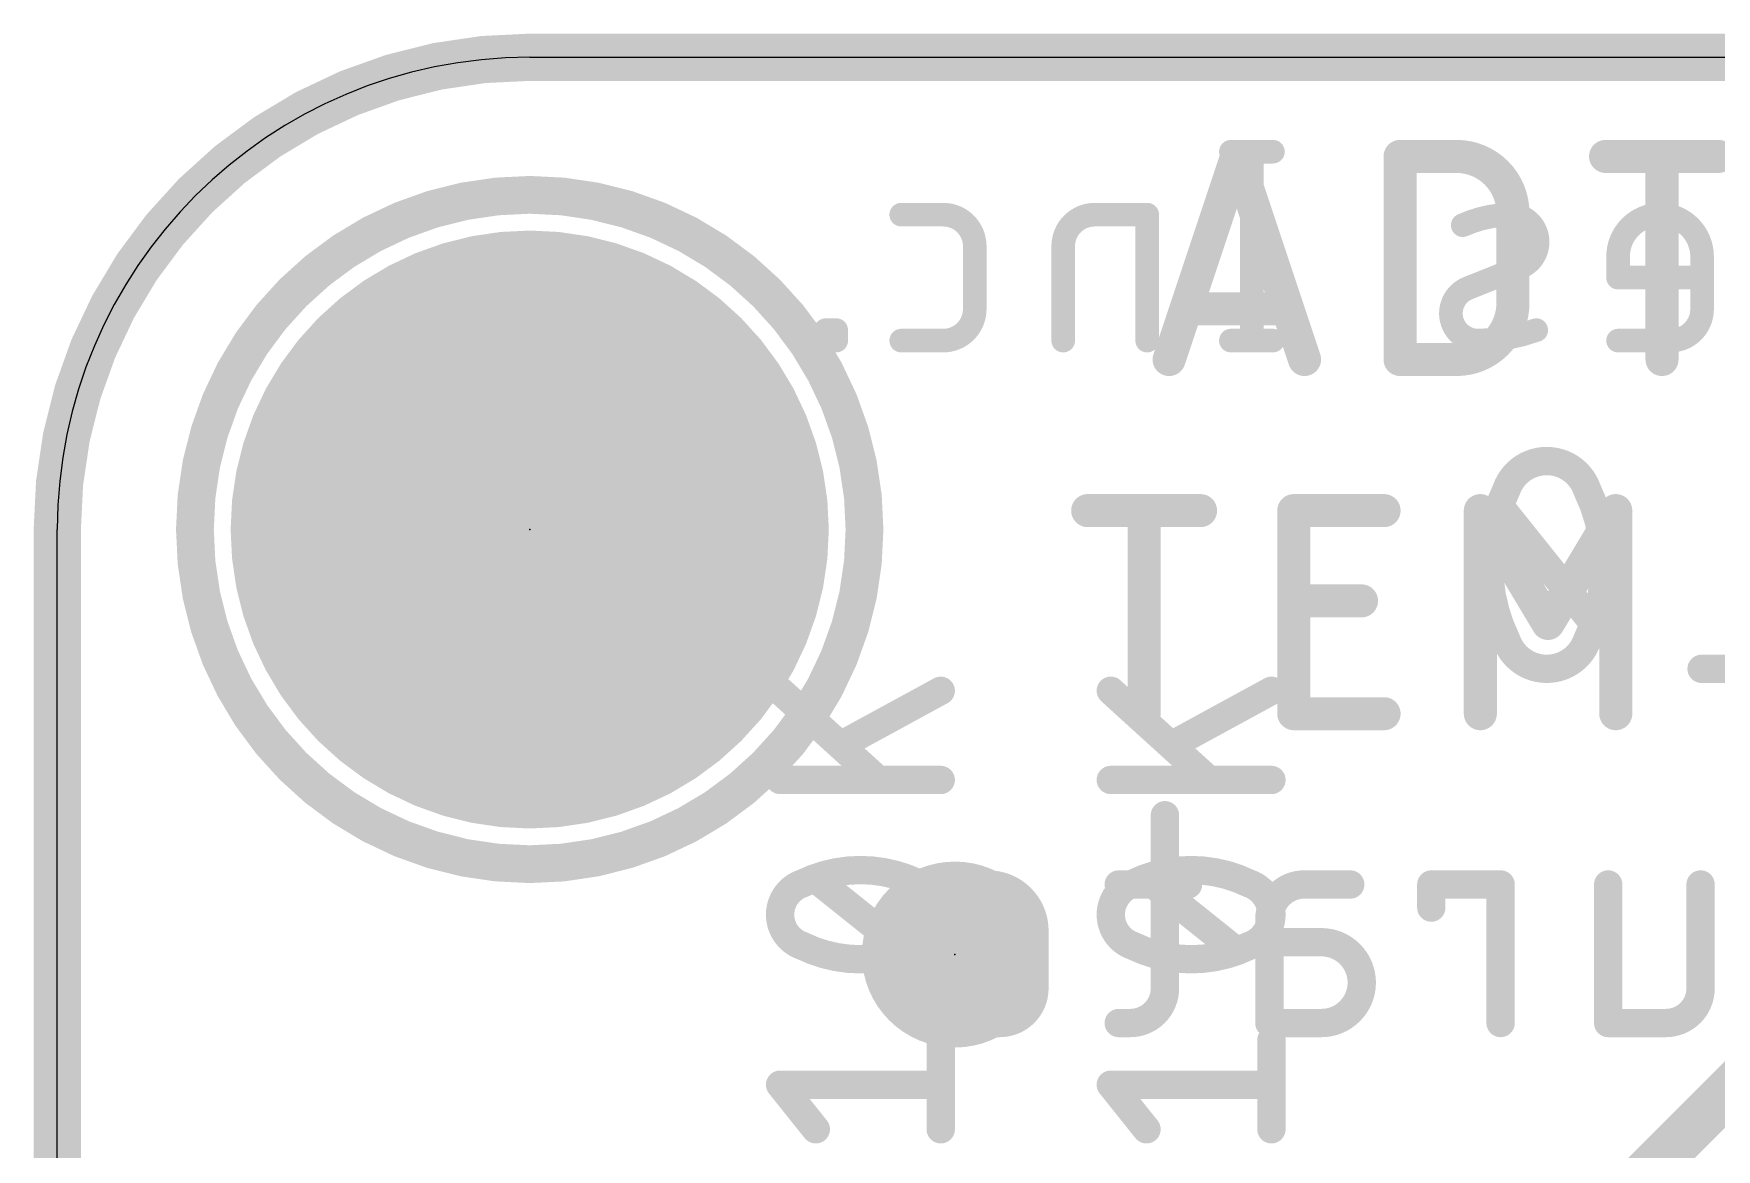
# Model space of a CAD drawing. Extents: x -0.1 to 23, y -0.1 to 16.6.
# Drawn here: x -0.13 to 8.92, y 10.64 to 16.64 of the extents above; entities that cross this region are included whole.
import ezdxf

# ---------------------------------------------------------------- set-up
doc = ezdxf.new("R2010")
doc.units = 0
for name, color, linetype in [('1', 12, 'CONTINUOUS'), ('16', 5, 'CONTINUOUS'), ('17', 110, 'CONTINUOUS'), ('20', 31, 'CONTINUOUS'), ('21', 40, 'CONTINUOUS'), ('22', 6, 'CONTINUOUS'), ('23', 53, 'CONTINUOUS'), ('27', 4, 'CONTINUOUS')]:
    doc.layers.add(name, color=color, linetype=linetype)

# ---------------------------------------------------------------- blocks, each defined once
blk = doc.blocks.new('PIE')
at = {"const_width": 0.5}
blk.add_lwpolyline([(0, -0.25, 1), (0, 0.25, 1), (0, -0.25)], format="xyb", dxfattribs=at)
blk = doc.blocks.new('ROUNDP')
at = {"const_width": 0.5}
blk.add_lwpolyline([(0, -0.25, 1), (0, 0.25, 1), (0, -0.25)], format="xyb", dxfattribs=at)

msp = doc.modelspace()

# ---------------------------------------------------------------- linework, layer by layer
at = {"layer": '1', "const_width": 0.254}
msp.add_lwpolyline([(9.525, 11.49), (7.775, 9.74)], dxfattribs=at)
at = {"layer": '16'}
for points, const_width in [([(2.54, 16.51, 0.4142), (0, 13.97)], 0.254), ([(2.54, 16.5735, 1), (2.54, 16.4465)], 0.127), ([(2.54, 16.4465, 1), (2.54, 16.5735)], 0.127), ([(0.0635, 13.97, 1), (-0.0635, 13.97)], 0.127), ([(-0.0635, 13.97, 1), (0.0635, 13.97)], 0.127)]:
    msp.add_lwpolyline(points, format="xyb", dxfattribs=dict(at, const_width=const_width))
at = {"layer": '16', "const_width": 0.254}
for points in [[(2.54, 16.51), (20.32, 16.51)], [(0, 2.54), (0, 13.97)]]:
    msp.add_lwpolyline(points, dxfattribs=at)
at = {"layer": '20'}
for p, q in [((2.54, 16.51), (20.32, 16.51)), ((0, 2.54), (0, 13.97))]:
    msp.add_line(p, q, dxfattribs=at)
msp.add_arc((2.54, 13.97), 2.54, 90, 180, dxfattribs=at)
at = {"layer": '21', "const_width": 0.1778}
for points in [[(5.9776, 14.8844), (6.3417, 15.9766)], [(6.3417, 15.9766), (6.7058, 14.8844)], [(7.2194, 14.8844), (7.2194, 15.9766)], [(7.2194, 15.9766), (7.5228, 15.9766)], [(8.3243, 15.9766), (8.9311, 15.9766)], [(8.6277, 14.8844), (8.6277, 15.9766)], [(7.8262, 15.6732), (7.8262, 15.1878)], [(6.6148, 15.1575), (6.0687, 15.1575)], [(7.5228, 14.8844), (7.2194, 14.8844)], [(5.5399, 14.0716), (6.1467, 14.0716)], [(5.8433, 12.9794), (5.8433, 14.0716)], [(6.6479, 12.9794), (6.6479, 14.0716)], [(6.6479, 14.0716), (7.1333, 14.0716)], [(7.6509, 12.9794), (7.6509, 14.0716)], [(7.6509, 14.0716), (8.015, 13.4648)], [(8.015, 13.4648), (8.3791, 14.0716)], [(8.3791, 14.0716), (8.3791, 12.9794)], [(6.6479, 13.5862), (7.012, 13.5862)], [(7.1333, 12.9794), (6.6479, 12.9794)]]:
    msp.add_lwpolyline(points, dxfattribs=at)
at = {"layer": '21'}
for points, const_width in [([(6.3839, 15.9907, 1), (6.2995, 15.9625)], 0.0889), ([(6.3839, 15.9625, 1), (6.2995, 15.9907)], 0.0889), ([(7.2194, 16.0211, 1), (7.2194, 15.9322)], 0.0889), ([(7.2639, 15.9766, 1), (7.175, 15.9766)], 0.0889), ([(7.5228, 16.0211, 1), (7.5228, 15.9322)], 0.0889), ([(7.8262, 15.6732, 0.4142), (7.5228, 15.9766)], 0.1778), ([(7.5228, 15.9322, 1), (7.5228, 16.0211)], 0.0889), ([(8.3243, 16.0211, 1), (8.3243, 15.9322)], 0.0889), ([(8.6722, 15.9766, 1), (8.5833, 15.9766)], 0.0889), ([(8.9311, 15.9322, 1), (8.9311, 16.0211)], 0.0889), ([(2.54, 12.17, 1), (2.54, 15.77, 1), (2.54, 12.17)], 0.2032), ([(7.8706, 15.6732, 1), (7.7817, 15.6732)], 0.0889), ([(7.7817, 15.6732, 1), (7.8706, 15.6732)], 0.0889), ([(6.0687, 15.2019, 1), (6.0687, 15.113)], 0.0889), ([(6.6148, 15.113, 1), (6.6148, 15.2019)], 0.0889), ([(7.5228, 14.8844, 0.4142), (7.8262, 15.1878)], 0.1778), ([(7.8706, 15.1878, 1), (7.7817, 15.1878)], 0.0889), ([(7.7817, 15.1878, 1), (7.8706, 15.1878)], 0.0889), ([(5.9355, 14.8985, 1), (6.0198, 14.8703)], 0.0889), ([(6.6636, 14.8703, 1), (6.7479, 14.8985)], 0.0889), ([(7.2194, 14.9289, 1), (7.2194, 14.84)], 0.0889), ([(7.175, 14.8844, 1), (7.2639, 14.8844)], 0.0889), ([(7.5228, 14.9289, 1), (7.5228, 14.84)], 0.0889), ([(7.5228, 14.84, 1), (7.5228, 14.9289)], 0.0889), ([(8.5833, 14.8844, 1), (8.6722, 14.8844)], 0.0889), ([(5.5399, 14.116, 1), (5.5399, 14.0272)], 0.0889), ([(5.8877, 14.0716, 1), (5.7988, 14.0716)], 0.0889), ([(6.1467, 14.0272, 1), (6.1467, 14.116)], 0.0889), ([(6.6924, 14.0716, 1), (6.6035, 14.0716)], 0.0889), ([(6.6479, 14.116, 1), (6.6479, 14.0272)], 0.0889), ([(7.1333, 14.0272, 1), (7.1333, 14.116)], 0.0889), ([(7.6954, 14.0716, 1), (7.6065, 14.0716)], 0.0889), ([(7.689, 14.0945, 1), (7.6128, 14.0487)], 0.0889), ([(8.4235, 14.0716, 1), (8.3346, 14.0716)], 0.0889), ([(8.4172, 14.0487, 1), (8.3409, 14.0945)], 0.0889), ([(6.6479, 13.6306, 1), (6.6479, 13.5417)], 0.0889), ([(7.012, 13.5417, 1), (7.012, 13.6306)], 0.0889), ([(7.9769, 13.4877, 1), (8.0531, 13.442)], 0.0889), ([(7.9769, 13.442, 1), (8.0531, 13.4877)], 0.0889), ([(6.6479, 13.0238, 1), (6.6479, 12.935)], 0.0889), ([(7.1333, 12.935, 1), (7.1333, 13.0238)], 0.0889), ([(5.7988, 12.9794, 1), (5.8877, 12.9794)], 0.0889), ([(6.6035, 12.9794, 1), (6.6924, 12.9794)], 0.0889), ([(7.6065, 12.9794, 1), (7.6954, 12.9794)], 0.0889), ([(8.3346, 12.9794, 1), (8.4235, 12.9794)], 0.0889)]:
    msp.add_lwpolyline(points, format="xyb", dxfattribs=dict(at, const_width=const_width))
at = {"layer": '22'}
for points, const_width in [([(6.5357, 16.002), (6.3099, 16.002)], 0.127), ([(6.4228, 16.002), (6.4228, 14.986)], 0.127), ([(4.7633, 15.6633), (4.5375, 15.6633)], 0.127), ([(5.8599, 15.6633), (5.5777, 15.6633)], 0.127), ([(5.8599, 14.986), (5.8599, 15.6633)], 0.127), ([(4.9326, 15.1553), (4.9326, 15.494)], 0.127), ([(5.4083, 15.494), (5.4083, 14.986)], 0.127), ([(8.3915, 15.4376), (8.3915, 15.3247)], 0.127), ([(8.8431, 15.1553), (8.8431, 15.4376)], 0.127), ([(7.5847, 15.2682), (7.8669, 15.3811)], 0.127), ([(8.3915, 15.3247), (8.8431, 15.3247)], 0.127), ([(4.1879, 15.0424), (4.1314, 15.0424)], 0.127), ([(4.1314, 15.0424), (4.1314, 14.986)], 0.127), ([(4.1314, 14.986), (4.1879, 14.986)], 0.127), ([(4.1879, 14.986), (4.1879, 15.0424)], 0.127), ([(4.5375, 14.986), (4.7633, 14.986)], 0.127), ([(6.5357, 14.986), (6.3099, 14.986)], 0.127), ([(8.3915, 14.986), (8.6738, 14.986)], 0.127), ([(8.2564, 13.4691), (7.7597, 14.0899)], 0.1524), ([(9.4615, 13.2207), (8.8406, 13.2207)], 0.1524), ([(5.9552, 12.4333), (5.9552, 11.502)], 0.1524), ([(6.0793, 12.0608), (5.7068, 12.0608)], 0.1524), ([(6.7031, 12.0608), (6.9515, 12.0608)], 0.1524), ([(7.7599, 12.0608), (7.3873, 12.0608)], 0.1524), ([(7.3873, 12.0608), (7.3873, 11.9366)], 0.1524), ([(7.7599, 11.3157), (7.7599, 12.0608)], 0.1524), ([(8.3383, 11.3157), (8.3383, 12.0608)], 0.1524), ([(8.835, 12.0608), (8.835, 11.502)], 0.1524), ([(6.5168, 11.3157), (6.5168, 11.8745)], 0.1524), ([(4.7569, 11.8124), (4.7569, 11.6882)], 0.1524), ([(5.2536, 11.502), (5.2536, 11.8124)], 0.1524), ([(4.7569, 11.6882), (5.2536, 11.6882)], 0.1524), ([(6.5168, 11.7503), (6.7962, 11.7503)], 0.1524), ([(4.7569, 11.3157), (5.0673, 11.3157)], 0.1524), ([(5.7689, 11.3157), (5.7068, 11.3157)], 0.1524), ([(6.7962, 11.3157), (6.5168, 11.3157)], 0.1524), ([(8.6487, 11.3157), (8.3383, 11.3157)], 0.1524)]:
    msp.add_lwpolyline(points, dxfattribs=dict(at, const_width=const_width))
for points, const_width in [([(6.3099, 16.0338, 1), (6.3099, 15.9703)], 0.0635), ([(6.4545, 16.002, 1), (6.391, 16.002)], 0.0635), ([(6.5357, 15.9703, 1), (6.5357, 16.0338)], 0.0635), ([(4.5375, 15.6951, 1), (4.5375, 15.6316)], 0.0635), ([(4.7633, 15.6951, 1), (4.7633, 15.6316)], 0.0635), ([(4.9326, 15.494, 0.4142), (4.7633, 15.6633)], 0.127), ([(4.7633, 15.6316, 1), (4.7633, 15.6951)], 0.0635), ([(5.5777, 15.6633, 0.4142), (5.4083, 15.494)], 0.127), ([(5.5777, 15.6951, 1), (5.5777, 15.6316)], 0.0635), ([(5.5777, 15.6316, 1), (5.5777, 15.6951)], 0.0635), ([(5.8916, 15.6633, 1), (5.8281, 15.6633)], 0.0635), ([(5.8599, 15.6316, 1), (5.8599, 15.6951)], 0.0635), ([(7.5434, 15.6358, 1), (7.5695, 15.5779)], 0.0635), ([(7.8105, 15.6633, 0.1025), (7.5565, 15.6069)], 0.127), ([(7.81, 15.6951, 1), (7.8109, 15.6316)], 0.0635), ([(7.8669, 15.3811, 0.8318), (7.8105, 15.6633)], 0.127), ([(7.8109, 15.6316, 1), (7.81, 15.6951)], 0.0635), ([(8.8431, 15.4376, 1), (8.3915, 15.4376)], 0.127), ([(4.9644, 15.494, 1), (4.9009, 15.494)], 0.0635), ([(4.9009, 15.494, 1), (4.9644, 15.494)], 0.0635), ([(5.4401, 15.494, 1), (5.3766, 15.494)], 0.0635), ([(5.3766, 15.494, 1), (5.4401, 15.494)], 0.0635), ([(8.4233, 15.4376, 1), (8.3598, 15.4376)], 0.0635), ([(8.8749, 15.4376, 1), (8.8113, 15.4376)], 0.0635), ([(7.8551, 15.4106, 1), (7.8787, 15.3516)], 0.0635), ([(7.8787, 15.3516, 1), (7.8551, 15.4106)], 0.0635), ([(8.3598, 15.4376, 1), (8.4233, 15.4376)], 0.0635), ([(8.3915, 15.3564, 1), (8.3915, 15.2929)], 0.0635), ([(8.8113, 15.4376, 1), (8.8749, 15.4376)], 0.0635), ([(8.8431, 15.2929, 1), (8.8431, 15.3564)], 0.0635), ([(7.5847, 15.2682, 0.8318), (7.6411, 14.986)], 0.127), ([(7.5729, 15.2977, 1), (7.5965, 15.2387)], 0.0635), ([(7.5965, 15.2387, 1), (7.5729, 15.2977)], 0.0635), ([(8.3598, 15.3247, 1), (8.4233, 15.3247)], 0.0635), ([(4.7633, 14.986, 0.4142), (4.9326, 15.1553)], 0.127), ([(4.9644, 15.1553, 1), (4.9009, 15.1553)], 0.0635), ([(8.6738, 14.986, 0.4142), (8.8431, 15.1553)], 0.127), ([(8.8749, 15.1553, 1), (8.8113, 15.1553)], 0.0635), ([(4.9009, 15.1553, 1), (4.9644, 15.1553)], 0.0635), ([(8.8113, 15.1553, 1), (8.8749, 15.1553)], 0.0635), ([(4.1314, 15.0742, 1), (4.1314, 15.0107)], 0.0635), ([(4.1314, 15.0178, 1), (4.1314, 14.9543)], 0.0635), ([(4.1632, 15.0424, 1), (4.0997, 15.0424)], 0.0635), ([(4.0997, 14.986, 1), (4.1632, 14.986)], 0.0635), ([(4.2196, 15.0424, 1), (4.1561, 15.0424)], 0.0635), ([(4.1561, 14.986, 1), (4.2196, 14.986)], 0.0635), ([(4.1879, 15.0107, 1), (4.1879, 15.0742)], 0.0635), ([(4.1879, 14.9543, 1), (4.1879, 15.0178)], 0.0635), ([(4.5375, 15.0178, 1), (4.5375, 14.9543)], 0.0635), ([(4.7633, 15.0178, 1), (4.7633, 14.9543)], 0.0635), ([(4.7633, 14.9543, 1), (4.7633, 15.0178)], 0.0635), ([(5.3766, 14.986, 1), (5.4401, 14.986)], 0.0635), ([(5.8281, 14.986, 1), (5.8916, 14.986)], 0.0635), ([(6.3099, 15.0178, 1), (6.3099, 14.9543)], 0.0635), ([(6.391, 14.986, 1), (6.4545, 14.986)], 0.0635), ([(6.5357, 14.9543, 1), (6.5357, 15.0178)], 0.0635), ([(7.6411, 14.986, 0.083), (7.9516, 15.0424)], 0.127), ([(7.6407, 15.0177, 1), (7.6416, 14.9543)], 0.0635), ([(7.6416, 14.9542, 1), (7.6407, 15.0177)], 0.0635), ([(7.9623, 15.0126, 1), (7.9408, 15.0723)], 0.0635), ([(8.3915, 15.0178, 1), (8.3915, 14.9543)], 0.0635), ([(8.6738, 15.0178, 1), (8.6738, 14.9543)], 0.0635), ([(8.6738, 14.9543, 1), (8.6738, 15.0178)], 0.0635), ([(8.0081, 14.3383, 0.3205), (7.7907, 14.1831)], 0.1524), ([(8.2254, 14.1831, 0.3205), (8.0081, 14.3383)], 0.1524), ([(8.0081, 14.3764, 1), (8.0081, 14.3002)], 0.0762), ([(8.0081, 14.3002, 1), (8.0081, 14.3764)], 0.0762), ([(7.7907, 14.1831, 0.1139), (7.6976, 13.7795)], 0.1524), ([(7.7547, 14.1954, 1), (7.8268, 14.1707)], 0.0762), ([(7.825, 14.1664, 1), (7.7565, 14.1998)], 0.0762), ([(8.2596, 14.1998, 1), (8.1911, 14.1664)], 0.0762), ([(8.3185, 13.7795, 0.1139), (8.2254, 14.1831)], 0.1524), ([(8.1893, 14.1707, 1), (8.2614, 14.1954)], 0.0762), ([(7.7895, 14.1137, 1), (7.7299, 14.0661)], 0.0762), ([(7.6976, 13.7795, 0.1139), (7.7907, 13.3759)], 0.1524), ([(7.7357, 13.7795, 1), (7.6595, 13.7795)], 0.0762), ([(8.2254, 13.3759, 0.1139), (8.3185, 13.7795)], 0.1524), ([(8.3566, 13.7795, 1), (8.2804, 13.7795)], 0.0762), ([(7.6595, 13.7795, 1), (7.7357, 13.7795)], 0.0762), ([(8.2804, 13.7795, 1), (8.3566, 13.7795)], 0.0762), ([(8.2267, 13.4453, 1), (8.2862, 13.4929)], 0.0762), ([(7.8268, 13.3883, 1), (7.7547, 13.3636)], 0.0762), ([(7.7907, 13.3759, 0.3205), (8.0081, 13.2207)], 0.1524), ([(7.7565, 13.3592, 1), (7.825, 13.3926)], 0.0762), ([(8.0081, 13.2207, 0.3205), (8.2254, 13.3759)], 0.1524), ([(8.1911, 13.3926, 1), (8.2596, 13.3592)], 0.0762), ([(8.2614, 13.3636, 1), (8.1893, 13.3883)], 0.0762), ([(8.0081, 13.2588, 1), (8.0081, 13.1826)], 0.0762), ([(8.0081, 13.1826, 1), (8.0081, 13.2588)], 0.0762), ([(8.8406, 13.2588, 1), (8.8406, 13.1826)], 0.0762), ([(5.9933, 12.4333, 1), (5.9171, 12.4333)], 0.0762), ([(5.2536, 11.8124, 1), (4.7569, 11.8124)], 0.1524), ([(5.7068, 12.0989, 1), (5.7068, 12.0227)], 0.0762), ([(6.0793, 12.0227, 1), (6.0793, 12.0989)], 0.0762), ([(6.7031, 12.0608, 0.4142), (6.5168, 11.8745)], 0.1524), ([(6.7031, 12.0989, 1), (6.7031, 12.0227)], 0.0762), ([(6.7031, 12.0227, 1), (6.7031, 12.0989)], 0.0762), ([(6.9515, 12.0227, 1), (6.9515, 12.0989)], 0.0762), ([(7.3873, 12.0989, 1), (7.3873, 12.0227)], 0.0762), ([(7.4254, 12.0608, 1), (7.3492, 12.0608)], 0.0762), ([(7.798, 12.0608, 1), (7.7218, 12.0608)], 0.0762), ([(7.7599, 12.0227, 1), (7.7599, 12.0989)], 0.0762), ([(8.3764, 12.0608, 1), (8.3002, 12.0608)], 0.0762), ([(8.8731, 12.0608, 1), (8.7969, 12.0608)], 0.0762), ([(6.5549, 11.8745, 1), (6.4787, 11.8745)], 0.0762), ([(7.3492, 11.9366, 1), (7.4254, 11.9366)], 0.0762), ([(4.795, 11.8124, 1), (4.7188, 11.8124)], 0.0762), ([(5.2917, 11.8124, 1), (5.2155, 11.8124)], 0.0762), ([(6.4787, 11.8745, 1), (6.5549, 11.8745)], 0.0762), ([(4.7188, 11.8124, 1), (4.795, 11.8124)], 0.0762), ([(4.7569, 11.7263, 1), (4.7569, 11.6501)], 0.0762), ([(5.2155, 11.8124, 1), (5.2917, 11.8124)], 0.0762), ([(5.2536, 11.6501, 1), (5.2536, 11.7263)], 0.0762), ([(6.5168, 11.7884, 1), (6.5168, 11.7122)], 0.0762), ([(6.7962, 11.3157, 1), (6.7962, 11.7503)], 0.1524), ([(6.7962, 11.7884, 1), (6.7962, 11.7122)], 0.0762), ([(6.7962, 11.7122, 1), (6.7962, 11.7884)], 0.0762), ([(4.7188, 11.6882, 1), (4.795, 11.6882)], 0.0762), ([(5.0673, 11.3157, 0.4142), (5.2536, 11.502)], 0.1524), ([(5.2917, 11.502, 1), (5.2155, 11.502)], 0.0762), ([(5.2155, 11.502, 1), (5.2917, 11.502)], 0.0762), ([(5.7689, 11.3157, 0.4142), (5.9552, 11.502)], 0.1524), ([(5.9933, 11.502, 1), (5.9171, 11.502)], 0.0762), ([(5.9171, 11.502, 1), (5.9933, 11.502)], 0.0762), ([(8.6487, 11.3157, 0.4142), (8.835, 11.502)], 0.1524), ([(8.8731, 11.502, 1), (8.7969, 11.502)], 0.0762), ([(8.7969, 11.502, 1), (8.8731, 11.502)], 0.0762), ([(4.7569, 11.3538, 1), (4.7569, 11.2776)], 0.0762), ([(5.0673, 11.3538, 1), (5.0673, 11.2776)], 0.0762), ([(5.0673, 11.2776, 1), (5.0673, 11.3538)], 0.0762), ([(5.7068, 11.3538, 1), (5.7068, 11.2776)], 0.0762), ([(5.7689, 11.3538, 1), (5.7689, 11.2776)], 0.0762), ([(5.7689, 11.2776, 1), (5.7689, 11.3538)], 0.0762), ([(6.5168, 11.3538, 1), (6.5168, 11.2776)], 0.0762), ([(6.4787, 11.3157, 1), (6.5549, 11.3157)], 0.0762), ([(6.7962, 11.3538, 1), (6.7962, 11.2776)], 0.0762), ([(6.7962, 11.2776, 1), (6.7962, 11.3538)], 0.0762), ([(7.7218, 11.3157, 1), (7.798, 11.3157)], 0.0762), ([(8.3383, 11.3538, 1), (8.3383, 11.2776)], 0.0762), ([(8.3002, 11.3157, 1), (8.3764, 11.3157)], 0.0762), ([(8.6487, 11.3538, 1), (8.6487, 11.2776)], 0.0762), ([(8.6487, 11.2776, 1), (8.6487, 11.3538)], 0.0762)]:
    msp.add_lwpolyline(points, format="xyb", dxfattribs=dict(at, const_width=const_width))
at = {"layer": '23'}
for p in [(2.54, 13.97), (4.826, 11.684)]:
    msp.add_point(p, dxfattribs=at)
at = {"layer": '27', "const_width": 0.1524}
for points in [[(3.8862, 13.1027), (4.414, 12.623)], [(4.7498, 13.1027), (4.222, 12.8149)], [(5.6642, 13.1027), (6.192, 12.623)], [(6.5278, 13.1027), (6, 12.8149)], [(4.7498, 12.623), (3.8862, 12.623)], [(6.5278, 12.623), (5.6642, 12.623)], [(4.5579, 11.7066), (4.0781, 12.0904)], [(6.3359, 11.7066), (5.8561, 12.0904)], [(4.7498, 10.7442), (4.7498, 11.224)], [(6.5278, 10.7442), (6.5278, 11.224)], [(4.0781, 10.7442), (3.8862, 10.9841)], [(3.8862, 10.9841), (4.7498, 10.9841)], [(5.8561, 10.7442), (5.6642, 10.9841)], [(5.6642, 10.9841), (6.5278, 10.9841)]]:
    msp.add_lwpolyline(points, dxfattribs=at)
at = {"layer": '27'}
for points, const_width in [([(3.9118, 13.1309, 1), (3.8606, 13.0745)], 0.0762), ([(4.768, 13.0693, 1), (4.7316, 13.1362)], 0.0762), ([(5.6898, 13.1309, 1), (5.6386, 13.0745)], 0.0762), ([(6.546, 13.0693, 1), (6.5096, 13.1362)], 0.0762), ([(4.2038, 12.8483, 1), (4.2403, 12.7814)], 0.0762), ([(5.9818, 12.8483, 1), (6.0183, 12.7814)], 0.0762), ([(3.8862, 12.6611, 1), (3.8862, 12.5849)], 0.0762), ([(4.3883, 12.5948, 1), (4.4396, 12.6511)], 0.0762), ([(4.7498, 12.5849, 1), (4.7498, 12.6611)], 0.0762), ([(5.6642, 12.6611, 1), (5.6642, 12.5849)], 0.0762), ([(6.1663, 12.5948, 1), (6.2176, 12.6511)], 0.0762), ([(6.5278, 12.5849, 1), (6.5278, 12.6611)], 0.0762), ([(4.318, 12.1384, 0.1139), (4.0061, 12.0664)], 0.1524), ([(4.6299, 12.0664, 0.1139), (4.318, 12.1384)], 0.1524), ([(4.318, 12.1765, 1), (4.318, 12.1003)], 0.0762), ([(4.318, 12.1003, 1), (4.318, 12.1765)], 0.0762), ([(6.096, 12.1384, 0.1139), (5.7841, 12.0664)], 0.1524), ([(6.4079, 12.0664, 0.1139), (6.096, 12.1384)], 0.1524), ([(6.096, 12.1765, 1), (6.096, 12.1003)], 0.0762), ([(6.096, 12.1003, 1), (6.096, 12.1765)], 0.0762), ([(4.0061, 12.0664, 0.3205), (3.8862, 11.8985)], 0.1524), ([(3.9895, 12.1007, 1), (4.0228, 12.0322)], 0.0762), ([(4.0185, 12.0304, 1), (3.9938, 12.1024)], 0.0762), ([(4.1019, 12.1202, 1), (4.0543, 12.0606)], 0.0762), ([(4.7498, 11.8985, 0.3205), (4.6299, 12.0664)], 0.1524), ([(4.6422, 12.1024, 1), (4.6175, 12.0304)], 0.0762), ([(4.6132, 12.0322, 1), (4.6466, 12.1007)], 0.0762), ([(5.7841, 12.0664, 0.3205), (5.6642, 11.8985)], 0.1524), ([(5.7675, 12.1007, 1), (5.8008, 12.0322)], 0.0762), ([(5.7965, 12.0304, 1), (5.7718, 12.1024)], 0.0762), ([(5.8799, 12.1202, 1), (5.8323, 12.0606)], 0.0762), ([(6.5278, 11.8985, 0.3205), (6.4079, 12.0664)], 0.1524), ([(6.4202, 12.1024, 1), (6.3955, 12.0304)], 0.0762), ([(6.3912, 12.0322, 1), (6.4246, 12.1007)], 0.0762), ([(3.8862, 11.8985, 0.3205), (4.0061, 11.7306)], 0.1524), ([(3.9243, 11.8985, 1), (3.8481, 11.8985)], 0.0762), ([(4.6299, 11.7306, 0.3205), (4.7498, 11.8985)], 0.1524), ([(4.7879, 11.8985, 1), (4.7117, 11.8985)], 0.0762), ([(5.6642, 11.8985, 0.3205), (5.7841, 11.7306)], 0.1524), ([(5.7023, 11.8985, 1), (5.6261, 11.8985)], 0.0762), ([(6.4079, 11.7306, 0.3205), (6.5278, 11.8985)], 0.1524), ([(6.5659, 11.8985, 1), (6.4897, 11.8985)], 0.0762), ([(3.8481, 11.8985, 1), (3.9243, 11.8985)], 0.0762), ([(4.7117, 11.8985, 1), (4.7879, 11.8985)], 0.0762), ([(5.6261, 11.8985, 1), (5.7023, 11.8985)], 0.0762), ([(6.4897, 11.8985, 1), (6.5659, 11.8985)], 0.0762), ([(4.0061, 11.7306, 0.1139), (4.318, 11.6586)], 0.1524), ([(4.0228, 11.7648, 1), (3.9895, 11.6963)], 0.0762), ([(3.9938, 11.6945, 1), (4.0185, 11.7666)], 0.0762), ([(4.318, 11.6586, 0.1139), (4.6299, 11.7306)], 0.1524), ([(4.5341, 11.6768, 1), (4.5817, 11.7363)], 0.0762), ([(4.6175, 11.7666, 1), (4.6422, 11.6945)], 0.0762), ([(4.6466, 11.6963, 1), (4.6132, 11.7648)], 0.0762), ([(5.7841, 11.7306, 0.1139), (6.096, 11.6586)], 0.1524), ([(5.8008, 11.7648, 1), (5.7675, 11.6963)], 0.0762), ([(5.7718, 11.6945, 1), (5.7965, 11.7666)], 0.0762), ([(6.096, 11.6586, 0.1139), (6.4079, 11.7306)], 0.1524), ([(6.3121, 11.6768, 1), (6.3597, 11.7363)], 0.0762), ([(6.3955, 11.7666, 1), (6.4202, 11.6945)], 0.0762), ([(6.4246, 11.6963, 1), (6.3912, 11.7648)], 0.0762), ([(4.318, 11.6967, 1), (4.318, 11.6205)], 0.0762), ([(4.318, 11.6205, 1), (4.318, 11.6967)], 0.0762), ([(6.096, 11.6967, 1), (6.096, 11.6205)], 0.0762), ([(6.096, 11.6205, 1), (6.096, 11.6967)], 0.0762), ([(4.7879, 11.224, 1), (4.7117, 11.224)], 0.0762), ([(6.5659, 11.224, 1), (6.4897, 11.224)], 0.0762), ([(3.916, 11.0079, 1), (3.8564, 10.9603)], 0.0762), ([(3.8862, 11.0222, 1), (3.8862, 10.946)], 0.0762), ([(4.7498, 10.946, 1), (4.7498, 11.0222)], 0.0762), ([(5.694, 11.0079, 1), (5.6344, 10.9603)], 0.0762), ([(5.6642, 11.0222, 1), (5.6642, 10.946)], 0.0762), ([(6.5278, 10.946, 1), (6.5278, 11.0222)], 0.0762), ([(4.0484, 10.7204, 1), (4.1079, 10.768)], 0.0762), ([(4.7117, 10.7442, 1), (4.7879, 10.7442)], 0.0762), ([(5.8264, 10.7204, 1), (5.8859, 10.768)], 0.0762), ([(6.4897, 10.7442, 1), (6.5659, 10.7442)], 0.0762)]:
    msp.add_lwpolyline(points, format="xyb", dxfattribs=dict(at, const_width=const_width))

# ---------------------------------------------------------------- block references
at = {"layer": '1'}
msp.add_blockref('PIE', (4.826, 11.684), dxfattribs=at)
at = {"layer": '17', "xscale": 3.216, "yscale": 3.216}
msp.add_blockref('ROUNDP', (2.54, 13.97), dxfattribs=at)
msp.add_blockref('ROUNDP', (2.54, 13.97), dxfattribs=at)

doc.saveas('drawing.dxf')
